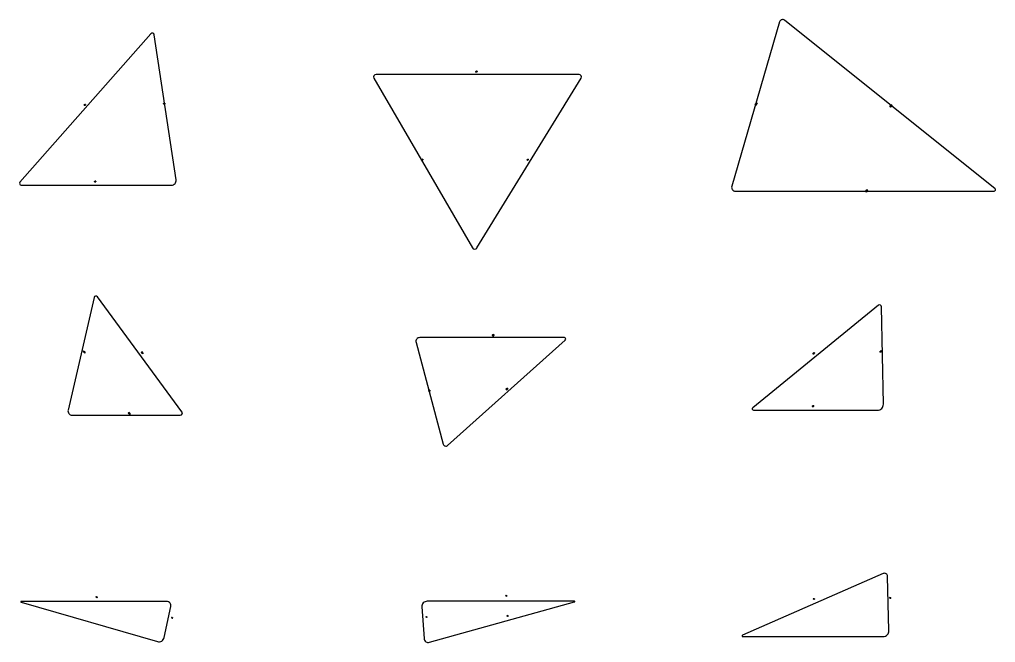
# Model space of a CAD drawing. Header units: metres. Extents: x -1 to 145, y -1 to 19.
# Drawn here: x -0.8 to 7.31, y -0.23 to 4.95 of the extents above; entities that cross this region are included whole.
import ezdxf

# ---------------------------------------------------------------- set-up
doc = ezdxf.new("R2010")
doc.units = ezdxf.units.M
doc.layers.add('LABELS', color=1, linetype='CONTINUOUS')
doc.layers.add('SHAPES', color=3, linetype='CONTINUOUS')

msp = doc.modelspace()

# ---------------------------------------------------------------- linework, layer by layer
at = {"layer": 'LABELS'}
for p, q in [((2.9944, 4.5155), (3.0043, 4.5184)), ((2.9944, 4.5155), (3.0043, 4.5184)), ((2.9994, 4.517), (2.9944, 4.514)), ((2.9944, 4.514), (2.9994, 4.517)), ((2.9944, 4.514), (2.9994, 4.517)), ((3.0043, 4.5169), (2.9944, 4.5095)), ((2.9944, 4.5125), (3.0043, 4.5154)), ((2.9944, 4.514), (3.0043, 4.5139)), ((2.9944, 4.511), (2.9944, 4.514)), ((2.9944, 4.511), (2.9944, 4.514)), ((2.9944, 4.5095), (3.0043, 4.5124)), ((2.9994, 4.511), (2.9944, 4.511)), ((2.9994, 4.511), (2.9944, 4.511)), ((2.9994, 4.511), (2.9944, 4.5095)), ((2.9994, 4.511), (2.9944, 4.511)), ((3.0043, 4.5184), (2.9994, 4.5155)), ((3.0043, 4.5169), (2.9994, 4.517)), ((2.9994, 4.517), (3.0043, 4.5169)), ((2.9994, 4.517), (3.0043, 4.5169)), ((2.9994, 4.5125), (3.0043, 4.5169)), ((2.9994, 4.5155), (3.0043, 4.5169)), ((2.9994, 4.5125), (3.0043, 4.5169)), ((3.0043, 4.5139), (2.9994, 4.511)), ((3.0043, 4.5139), (2.9994, 4.511)), ((3.0043, 4.5139), (2.9994, 4.511)), ((3.0043, 4.5139), (2.9994, 4.511)), ((3.0043, 4.5184), (3.0043, 4.5169)), ((3.0043, 4.5169), (3.0043, 4.5139)), ((3.0043, 4.5169), (3.0043, 4.5139)), ((3.0043, 4.5169), (3.0043, 4.5139)), ((-0.2508, 4.2405), (-0.2612, 4.2343)), ((-0.2611, 4.2393), (-0.2612, 4.236)), ((-0.2612, 4.236), (-0.2611, 4.2393)), ((-0.2612, 4.236), (-0.2611, 4.2393)), ((-0.2612, 4.236), (-0.2611, 4.2393)), ((-0.2612, 4.236), (-0.2611, 4.2393)), ((-0.2612, 4.2376), (-0.2508, 4.2388)), ((-0.2612, 4.2376), (-0.2508, 4.2388)), ((-0.2612, 4.236), (-0.256, 4.2349)), ((-0.256, 4.2349), (-0.2612, 4.236)), ((-0.256, 4.2349), (-0.2612, 4.236)), ((-0.256, 4.2349), (-0.2612, 4.236)), ((-0.256, 4.2349), (-0.2612, 4.236)), ((-0.2612, 4.2343), (-0.2509, 4.2355)), ((-0.256, 4.2349), (-0.2612, 4.2343)), ((-0.2611, 4.241), (-0.2508, 4.2422)), ((-0.2611, 4.241), (-0.2508, 4.2422)), ((-0.2559, 4.2416), (-0.2611, 4.2393)), ((-0.2611, 4.2393), (-0.2559, 4.2416)), ((-0.2611, 4.2393), (-0.2559, 4.2416)), ((-0.2611, 4.2393), (-0.2559, 4.2416)), ((-0.2611, 4.2393), (-0.2559, 4.2416)), ((-0.2508, 4.2422), (-0.256, 4.2399)), ((-0.256, 4.2366), (-0.2508, 4.2405)), ((-0.256, 4.2366), (-0.2508, 4.2405)), ((-0.256, 4.2399), (-0.2508, 4.2405)), ((-0.256, 4.2366), (-0.2508, 4.2405)), ((-0.256, 4.2366), (-0.2508, 4.2405)), ((-0.2508, 4.2371), (-0.256, 4.2349)), ((-0.2508, 4.2371), (-0.256, 4.2349)), ((-0.2508, 4.2371), (-0.256, 4.2349)), ((-0.2508, 4.2371), (-0.256, 4.2349)), ((-0.2508, 4.2371), (-0.256, 4.2349)), ((-0.256, 4.2349), (-0.2509, 4.2355)), ((-0.2508, 4.2422), (-0.2559, 4.2416)), ((-0.2559, 4.2416), (-0.2508, 4.2405)), ((-0.2559, 4.2416), (-0.2508, 4.2405)), ((-0.2559, 4.2416), (-0.2508, 4.2405)), ((-0.2559, 4.2416), (-0.2508, 4.2405)), ((-0.2508, 4.2422), (-0.2508, 4.2405)), ((-0.2508, 4.2405), (-0.2508, 4.2371)), ((-0.2508, 4.2405), (-0.2508, 4.2371)), ((-0.2508, 4.2405), (-0.2508, 4.2371)), ((-0.2508, 4.2405), (-0.2508, 4.2371)), ((-0.2508, 4.2405), (-0.2508, 4.2371)), ((0.4077, 4.2511), (0.3973, 4.2449)), ((0.3974, 4.2499), (0.3973, 4.2466)), ((0.3973, 4.2466), (0.3974, 4.2499)), ((0.3973, 4.2466), (0.3974, 4.2499)), ((0.3973, 4.2466), (0.3974, 4.2499)), ((0.3973, 4.2466), (0.4025, 4.2455)), ((0.4025, 4.2455), (0.3973, 4.2466)), ((0.4025, 4.2455), (0.3973, 4.2466)), ((0.4025, 4.2455), (0.3973, 4.2466)), ((0.3973, 4.2449), (0.4077, 4.2461)), ((0.4025, 4.2455), (0.3973, 4.2449)), ((0.4025, 4.2455), (0.3973, 4.2449)), ((0.3974, 4.2516), (0.4078, 4.2528)), ((0.3974, 4.2516), (0.4078, 4.2528)), ((0.3974, 4.2516), (0.4078, 4.2528)), ((0.4026, 4.2522), (0.3974, 4.2499)), ((0.3974, 4.2499), (0.4026, 4.2522)), ((0.3974, 4.2499), (0.4026, 4.2522)), ((0.3974, 4.2499), (0.4026, 4.2522)), ((0.3974, 4.2483), (0.4077, 4.2494)), ((0.3974, 4.2483), (0.4077, 4.2494)), ((0.4025, 4.2472), (0.4077, 4.2511)), ((0.4025, 4.2472), (0.4077, 4.2511)), ((0.4025, 4.2472), (0.4077, 4.2511)), ((0.4077, 4.2477), (0.4025, 4.2455)), ((0.4077, 4.2477), (0.4025, 4.2455)), ((0.4077, 4.2477), (0.4025, 4.2455)), ((0.4077, 4.2477), (0.4025, 4.2455)), ((0.4077, 4.2477), (0.4025, 4.2455)), ((0.4025, 4.2455), (0.4077, 4.2461)), ((0.4078, 4.2528), (0.4026, 4.2522)), ((0.4078, 4.2528), (0.4026, 4.2505)), ((0.4078, 4.2528), (0.4026, 4.2505)), ((0.4026, 4.2522), (0.4077, 4.2511)), ((0.4026, 4.2522), (0.4077, 4.2511)), ((0.4026, 4.2522), (0.4077, 4.2511)), ((0.4026, 4.2505), (0.4077, 4.2511)), ((0.4026, 4.2505), (0.4077, 4.2511)), ((0.4078, 4.2528), (0.4077, 4.2511)), ((0.4077, 4.2511), (0.4077, 4.2477)), ((0.4077, 4.2511), (0.4077, 4.2477)), ((0.4077, 4.2511), (0.4077, 4.2477)), ((0.4077, 4.2511), (0.4077, 4.2477)), ((0.4077, 4.2511), (0.4077, 4.2477)), ((5.3293, 4.2477), (5.314, 4.2393)), ((5.314, 4.2393), (5.3237, 4.2365)), ((5.3189, 4.2379), (5.314, 4.2393)), ((5.3311, 4.2514), (5.3158, 4.243)), ((5.3196, 4.2505), (5.3158, 4.243)), ((5.3158, 4.243), (5.3196, 4.2505)), ((5.3158, 4.243), (5.3196, 4.2505)), ((5.3158, 4.243), (5.3196, 4.2505)), ((5.3158, 4.243), (5.3189, 4.2379)), ((5.3189, 4.2379), (5.3158, 4.243)), ((5.3189, 4.2379), (5.3158, 4.243)), ((5.3158, 4.243), (5.3256, 4.2402)), ((5.3189, 4.2379), (5.3158, 4.243)), ((5.3177, 4.2468), (5.3274, 4.2439)), ((5.3177, 4.2468), (5.3274, 4.2439)), ((5.3256, 4.2402), (5.3189, 4.2379)), ((5.3256, 4.2402), (5.3189, 4.2379)), ((5.3256, 4.2402), (5.3189, 4.2379)), ((5.3256, 4.2402), (5.3189, 4.2379)), ((5.3189, 4.2379), (5.3237, 4.2365)), ((5.3263, 4.2528), (5.3196, 4.2505)), ((5.3196, 4.2505), (5.3263, 4.2528)), ((5.3196, 4.2505), (5.3263, 4.2528)), ((5.3196, 4.2505), (5.3263, 4.2528)), ((5.3207, 4.2416), (5.3293, 4.2477)), ((5.3207, 4.2416), (5.3293, 4.2477)), ((5.3207, 4.2416), (5.3293, 4.2477)), ((5.3214, 4.2542), (5.3311, 4.2514)), ((5.3214, 4.2542), (5.3311, 4.2514)), ((5.3237, 4.2365), (5.3311, 4.2514)), ((5.3311, 4.2514), (5.3244, 4.2491)), ((5.3244, 4.2491), (5.3293, 4.2477)), ((5.3293, 4.2477), (5.3256, 4.2402)), ((5.3293, 4.2477), (5.3256, 4.2402)), ((5.3293, 4.2477), (5.3256, 4.2402)), ((5.3293, 4.2477), (5.3256, 4.2402)), ((5.3311, 4.2514), (5.3263, 4.2528)), ((5.3263, 4.2528), (5.3293, 4.2477)), ((5.3263, 4.2528), (5.3293, 4.2477)), ((5.3263, 4.2528), (5.3293, 4.2477)), ((5.3311, 4.2514), (5.3293, 4.2477)), ((6.4503, 4.2321), (6.435, 4.2237)), ((6.435, 4.2237), (6.4447, 4.2209)), ((6.4399, 4.2223), (6.435, 4.2237)), ((6.4399, 4.2223), (6.435, 4.2237)), ((6.435, 4.2237), (6.4447, 4.2209)), ((6.4406, 4.2349), (6.4368, 4.2275)), ((6.4368, 4.2275), (6.4406, 4.2349)), ((6.4368, 4.2275), (6.4406, 4.2349)), ((6.4368, 4.2275), (6.4406, 4.2349)), ((6.4368, 4.2275), (6.4399, 4.2223)), ((6.4399, 4.2223), (6.4368, 4.2275)), ((6.4399, 4.2223), (6.4368, 4.2275)), ((6.4399, 4.2223), (6.4368, 4.2275)), ((6.4387, 4.2312), (6.4484, 4.2284)), ((6.4387, 4.2312), (6.4484, 4.2284)), ((6.4473, 4.2372), (6.4399, 4.2223)), ((6.4466, 4.2246), (6.4399, 4.2223)), ((6.4466, 4.2246), (6.4399, 4.2223)), ((6.4466, 4.2246), (6.4399, 4.2223)), ((6.4466, 4.2246), (6.4399, 4.2223)), ((6.4399, 4.2223), (6.4447, 4.2209)), ((6.4473, 4.2372), (6.4406, 4.2349)), ((6.4406, 4.2349), (6.4473, 4.2372)), ((6.4406, 4.2349), (6.4473, 4.2372)), ((6.4406, 4.2349), (6.4473, 4.2372)), ((6.4406, 4.2349), (6.4473, 4.2372)), ((6.4417, 4.226), (6.4503, 4.2321)), ((6.4417, 4.226), (6.4503, 4.2321)), ((6.4417, 4.226), (6.4503, 4.2321)), ((6.4424, 4.2386), (6.4521, 4.2358)), ((6.4424, 4.2386), (6.4521, 4.2358)), ((6.4521, 4.2358), (6.4454, 4.2335)), ((6.4454, 4.2335), (6.4503, 4.2321)), ((6.4503, 4.2321), (6.4466, 4.2246)), ((6.4503, 4.2321), (6.4466, 4.2246)), ((6.4503, 4.2321), (6.4466, 4.2246)), ((6.4503, 4.2321), (6.4466, 4.2246)), ((6.4521, 4.2358), (6.4473, 4.2372)), ((6.4473, 4.2372), (6.4503, 4.2321)), ((6.4473, 4.2372), (6.4503, 4.2321)), ((6.4473, 4.2372), (6.4503, 4.2321)), ((6.4521, 4.2358), (6.4503, 4.2321)), ((2.5439, 3.7835), (2.5539, 3.7865)), ((2.5439, 3.7835), (2.5539, 3.7865)), ((2.5439, 3.7835), (2.5539, 3.7865)), ((2.5489, 3.785), (2.5439, 3.7821)), ((2.5439, 3.7821), (2.5489, 3.785)), ((2.5539, 3.785), (2.5439, 3.7776)), ((2.5439, 3.7821), (2.5489, 3.785)), ((2.5439, 3.7821), (2.5489, 3.785)), ((2.5539, 3.785), (2.5439, 3.7776)), ((2.5439, 3.7806), (2.5539, 3.7835)), ((2.5439, 3.7806), (2.5539, 3.7835)), ((2.5439, 3.7821), (2.5439, 3.7791)), ((2.5439, 3.7791), (2.5439, 3.7821)), ((2.5439, 3.7791), (2.5439, 3.7821)), ((2.5439, 3.7791), (2.5439, 3.7821)), ((2.5439, 3.7776), (2.5539, 3.7805)), ((2.5439, 3.7776), (2.5539, 3.7805)), ((2.5439, 3.7791), (2.5489, 3.779)), ((2.5489, 3.779), (2.5439, 3.7791)), ((2.5489, 3.779), (2.5439, 3.7791)), ((2.5489, 3.779), (2.5439, 3.7791)), ((2.5489, 3.779), (2.5439, 3.7776)), ((2.5539, 3.7865), (2.5489, 3.785)), ((2.5539, 3.7865), (2.5489, 3.7835)), ((2.5489, 3.785), (2.5539, 3.785)), ((2.5489, 3.7805), (2.5539, 3.785)), ((2.5489, 3.785), (2.5539, 3.785)), ((2.5489, 3.7805), (2.5539, 3.785)), ((2.5489, 3.7835), (2.5539, 3.785)), ((2.5489, 3.785), (2.5539, 3.785)), ((2.5489, 3.7805), (2.5539, 3.785)), ((2.5539, 3.782), (2.5489, 3.779)), ((2.5539, 3.782), (2.5489, 3.779)), ((2.5539, 3.782), (2.5489, 3.779)), ((2.5539, 3.782), (2.5489, 3.779)), ((2.5489, 3.779), (2.5539, 3.7805)), ((2.5539, 3.7865), (2.5539, 3.785)), ((2.5539, 3.7865), (2.5539, 3.785)), ((2.5539, 3.785), (2.5539, 3.782)), ((2.5539, 3.785), (2.5539, 3.782)), ((2.5539, 3.785), (2.5539, 3.782)), ((2.5539, 3.785), (2.5539, 3.782)), ((3.4193, 3.784), (3.4293, 3.7869)), ((3.4193, 3.784), (3.4293, 3.7869)), ((3.4243, 3.7855), (3.4193, 3.7825)), ((3.4193, 3.7825), (3.4243, 3.7855)), ((3.4193, 3.7825), (3.4243, 3.7855)), ((3.4193, 3.7825), (3.4243, 3.7855)), ((3.4193, 3.7825), (3.4243, 3.7855)), ((3.4293, 3.7854), (3.4193, 3.778)), ((3.4193, 3.781), (3.4293, 3.7839)), ((3.4193, 3.781), (3.4293, 3.7839)), ((3.4193, 3.7825), (3.4193, 3.7795)), ((3.4193, 3.7795), (3.4193, 3.7825)), ((3.4193, 3.7795), (3.4193, 3.7825)), ((3.4193, 3.7795), (3.4193, 3.7825)), ((3.4193, 3.7795), (3.4193, 3.7825)), ((3.4193, 3.778), (3.4293, 3.781)), ((3.4193, 3.7795), (3.4243, 3.7795)), ((3.4243, 3.7795), (3.4193, 3.7795)), ((3.4243, 3.7795), (3.4193, 3.7795)), ((3.4243, 3.7795), (3.4193, 3.778)), ((3.4243, 3.7795), (3.4193, 3.7795)), ((3.4243, 3.7795), (3.4193, 3.7795)), ((3.4293, 3.7869), (3.4243, 3.7855)), ((3.4293, 3.7869), (3.4243, 3.784)), ((3.4243, 3.7855), (3.4293, 3.7854)), ((3.4243, 3.7855), (3.4293, 3.7854)), ((3.4243, 3.7855), (3.4293, 3.7854)), ((3.4243, 3.7855), (3.4293, 3.7854)), ((3.4243, 3.781), (3.4293, 3.7854)), ((3.4243, 3.781), (3.4293, 3.7854)), ((3.4243, 3.784), (3.4293, 3.7854)), ((3.4243, 3.781), (3.4293, 3.7854)), ((3.4243, 3.781), (3.4293, 3.7854)), ((3.4293, 3.7824), (3.4243, 3.7795)), ((3.4293, 3.7824), (3.4243, 3.7795)), ((3.4293, 3.7824), (3.4243, 3.7795)), ((3.4293, 3.7824), (3.4243, 3.7795)), ((3.4293, 3.7824), (3.4243, 3.7795)), ((3.4243, 3.7795), (3.4293, 3.781)), ((3.4293, 3.7869), (3.4293, 3.7854)), ((3.4293, 3.7854), (3.4293, 3.7824)), ((3.4293, 3.7854), (3.4293, 3.7824)), ((3.4293, 3.7854), (3.4293, 3.7824)), ((3.4293, 3.7854), (3.4293, 3.7824)), ((3.4293, 3.7854), (3.4293, 3.7824)), ((-0.1644, 3.6037), (-0.1748, 3.5975)), ((-0.1748, 3.5975), (-0.1644, 3.5987)), ((-0.1748, 3.5975), (-0.1644, 3.5987)), ((-0.1696, 3.5981), (-0.1748, 3.5975)), ((-0.1747, 3.6043), (-0.1643, 3.6054)), ((-0.1695, 3.6048), (-0.1747, 3.6026)), ((-0.1747, 3.6026), (-0.1695, 3.6048)), ((-0.1747, 3.6026), (-0.1695, 3.6048)), ((-0.1747, 3.6026), (-0.1695, 3.6048)), ((-0.1747, 3.6026), (-0.1644, 3.6004)), ((-0.1747, 3.5992), (-0.1747, 3.6026)), ((-0.1747, 3.5992), (-0.1747, 3.6026)), ((-0.1747, 3.6009), (-0.1644, 3.6021)), ((-0.1696, 3.5981), (-0.1747, 3.5992)), ((-0.1696, 3.5981), (-0.1747, 3.5992)), ((-0.1696, 3.5981), (-0.1747, 3.5992)), ((-0.1695, 3.6048), (-0.1696, 3.5981)), ((-0.1696, 3.5998), (-0.1644, 3.6037)), ((-0.1696, 3.5998), (-0.1644, 3.6037)), ((-0.1644, 3.6004), (-0.1696, 3.5981)), ((-0.1644, 3.6004), (-0.1696, 3.5981)), ((-0.1644, 3.6004), (-0.1696, 3.5981)), ((-0.1644, 3.6037), (-0.1695, 3.6048)), ((-0.1695, 3.6048), (-0.1644, 3.6037)), ((-0.1695, 3.6048), (-0.1644, 3.6037)), ((-0.1643, 3.6054), (-0.1644, 3.6037)), ((-0.1644, 3.6037), (-0.1644, 3.6004)), ((-0.1644, 3.6037), (-0.1644, 3.6004)), ((6.2483, 3.527), (6.233, 3.5187)), ((6.2367, 3.5261), (6.233, 3.5187)), ((6.233, 3.5187), (6.2427, 3.5159)), ((6.2379, 3.5173), (6.233, 3.5187)), ((6.233, 3.5187), (6.2427, 3.5159)), ((6.233, 3.5187), (6.2427, 3.5159)), ((6.2349, 3.5224), (6.2386, 3.5299)), ((6.2379, 3.5173), (6.2349, 3.5224)), ((6.2379, 3.5173), (6.2349, 3.5224)), ((6.2483, 3.527), (6.2367, 3.5261)), ((6.2367, 3.5261), (6.2465, 3.5233)), ((6.2453, 3.5322), (6.2379, 3.5173)), ((6.2446, 3.5196), (6.2379, 3.5173)), ((6.2446, 3.5196), (6.2379, 3.5173)), ((6.2386, 3.5299), (6.2404, 3.5336)), ((6.2453, 3.5322), (6.2386, 3.5299)), ((6.2386, 3.5299), (6.2453, 3.5322)), ((6.2386, 3.5299), (6.2453, 3.5322)), ((6.2386, 3.5299), (6.2446, 3.5196)), ((6.2465, 3.5233), (6.2386, 3.5299)), ((6.2397, 3.521), (6.2483, 3.527)), ((6.2404, 3.5336), (6.2502, 3.5308)), ((6.2404, 3.5336), (6.2502, 3.5308)), ((6.2427, 3.5159), (6.2465, 3.5233)), ((6.2483, 3.527), (6.2446, 3.5196)), ((6.2483, 3.527), (6.2453, 3.5322)), ((6.2453, 3.5322), (6.2483, 3.527)), ((6.2502, 3.5308), (6.2483, 3.527)), ((6.2502, 3.5308), (6.2483, 3.527)), ((3.1326, 2.3302), (3.143, 2.3312)), ((3.1378, 2.3307), (3.1326, 2.3275)), ((3.1326, 2.3275), (3.1378, 2.3307)), ((3.1326, 2.3275), (3.1378, 2.3307)), ((3.1326, 2.3275), (3.1378, 2.3307)), ((3.143, 2.3286), (3.1326, 2.3195)), ((3.1326, 2.3275), (3.1429, 2.3232)), ((3.1326, 2.3221), (3.1326, 2.3275)), ((3.1326, 2.3221), (3.1326, 2.3275)), ((3.1326, 2.3248), (3.1429, 2.3259)), ((3.1377, 2.32), (3.1326, 2.3221)), ((3.1377, 2.32), (3.1326, 2.3221)), ((3.1377, 2.32), (3.1326, 2.3221)), ((3.1326, 2.3195), (3.1429, 2.3205)), ((3.1326, 2.3195), (3.1429, 2.3205)), ((3.1377, 2.32), (3.1326, 2.3195)), ((3.1378, 2.3307), (3.1377, 2.32)), ((3.1377, 2.3227), (3.143, 2.3286)), ((3.1377, 2.3227), (3.143, 2.3286)), ((3.1429, 2.3232), (3.1377, 2.32)), ((3.1429, 2.3232), (3.1377, 2.32)), ((3.1429, 2.3232), (3.1377, 2.32)), ((3.143, 2.3286), (3.1378, 2.3307)), ((3.1378, 2.3307), (3.143, 2.3286)), ((3.1378, 2.3307), (3.143, 2.3286)), ((3.143, 2.3286), (3.1429, 2.3232)), ((3.143, 2.3286), (3.1429, 2.3232)), ((3.143, 2.3312), (3.143, 2.3286)), ((-0.2656, 2.1952), (-0.2673, 2.1858)), ((-0.2656, 2.1952), (-0.2673, 2.1858)), ((-0.2665, 2.1905), (-0.2656, 2.1952)), ((-0.2665, 2.1905), (-0.2631, 2.193)), ((-0.2665, 2.1905), (-0.2631, 2.193)), ((-0.2665, 2.1905), (-0.2631, 2.193)), ((-0.2647, 2.1836), (-0.2665, 2.1905)), ((-0.2647, 2.1836), (-0.2665, 2.1905)), ((-0.2561, 2.1817), (-0.2665, 2.1905)), ((-0.2647, 2.1836), (-0.2665, 2.1905)), ((-0.2595, 2.1792), (-0.2656, 2.1952)), ((-0.2631, 2.193), (-0.2579, 2.1886)), ((-0.2631, 2.193), (-0.2579, 2.1886)), ((-0.2605, 2.1908), (-0.2621, 2.1814)), ((6.3647, 2.1919), (6.3522, 2.1853)), ((6.3544, 2.1912), (6.353, 2.1873)), ((6.353, 2.1873), (6.3544, 2.1912)), ((6.353, 2.1873), (6.3544, 2.1912)), ((6.353, 2.1873), (6.3544, 2.1912)), ((6.3537, 2.1892), (6.3639, 2.19)), ((6.3537, 2.1892), (6.3639, 2.19)), ((6.3603, 2.1935), (6.3544, 2.1912)), ((6.3544, 2.1912), (6.3603, 2.1935)), ((6.3544, 2.1912), (6.3603, 2.1935)), ((6.3544, 2.1912), (6.3603, 2.1935)), ((6.3544, 2.1912), (6.3603, 2.1935)), ((6.3552, 2.1931), (6.3654, 2.1939)), ((6.3552, 2.1931), (6.3654, 2.1939)), ((6.3603, 2.1935), (6.3574, 2.1857)), ((6.3581, 2.1876), (6.3647, 2.1919)), ((6.3581, 2.1876), (6.3647, 2.1919)), ((6.3581, 2.1876), (6.3647, 2.1919)), ((6.3654, 2.1939), (6.3596, 2.1916)), ((6.3596, 2.1916), (6.3647, 2.1919)), ((6.3654, 2.1939), (6.3603, 2.1935)), ((6.3603, 2.1935), (6.3647, 2.1919)), ((6.3603, 2.1935), (6.3647, 2.1919)), ((6.3603, 2.1935), (6.3647, 2.1919)), ((6.3647, 2.1919), (6.3632, 2.188)), ((6.3647, 2.1919), (6.3632, 2.188)), ((6.3647, 2.1919), (6.3632, 2.188)), ((6.3647, 2.1919), (6.3632, 2.188)), ((6.3654, 2.1939), (6.3647, 2.1919)), ((-0.2579, 2.1886), (-0.2647, 2.1836)), ((-0.2595, 2.1792), (-0.2647, 2.1836)), ((-0.2595, 2.1792), (-0.2647, 2.1836)), ((-0.2639, 2.1883), (-0.2595, 2.1792)), ((-0.2639, 2.1883), (-0.2595, 2.1792)), ((-0.2595, 2.1792), (-0.2561, 2.1817)), ((-0.2561, 2.1817), (-0.2595, 2.1792)), ((-0.2561, 2.1817), (-0.2595, 2.1792)), ((-0.257, 2.177), (-0.2595, 2.1792)), ((-0.2561, 2.1817), (-0.2579, 2.1886)), ((-0.2579, 2.1886), (-0.2561, 2.1817)), ((-0.2579, 2.1886), (-0.2561, 2.1817)), ((-0.2579, 2.1886), (-0.2561, 2.1817)), ((-0.2553, 2.1864), (-0.257, 2.177)), ((0.2167, 2.1876), (0.215, 2.1782)), ((0.2167, 2.1876), (0.215, 2.1782)), ((0.2159, 2.1829), (0.215, 2.1782)), ((0.2159, 2.1829), (0.2167, 2.1876)), ((0.2159, 2.1829), (0.2167, 2.1876)), ((0.2167, 2.1876), (0.2159, 2.1829)), ((0.2193, 2.1854), (0.2159, 2.1829)), ((0.2159, 2.1829), (0.2193, 2.1854)), ((0.2159, 2.1829), (0.2193, 2.1854)), ((0.2176, 2.176), (0.2159, 2.1829)), ((0.2262, 2.1741), (0.2159, 2.1829)), ((0.2176, 2.176), (0.2159, 2.1829)), ((0.2176, 2.176), (0.2159, 2.1829)), ((0.2159, 2.1829), (0.2176, 2.176)), ((0.2228, 2.1716), (0.2167, 2.1876)), ((0.2244, 2.181), (0.2167, 2.1876)), ((0.2228, 2.1716), (0.2176, 2.176)), ((0.2228, 2.1716), (0.2176, 2.176)), ((0.2228, 2.1716), (0.2176, 2.176)), ((0.2176, 2.176), (0.2228, 2.1716)), ((0.2184, 2.1807), (0.2228, 2.1716)), ((0.2184, 2.1807), (0.2228, 2.1716)), ((0.2244, 2.181), (0.2193, 2.1854)), ((0.2193, 2.1854), (0.2244, 2.181)), ((0.2193, 2.1854), (0.2244, 2.181)), ((0.2219, 2.1832), (0.2202, 2.1738)), ((0.2219, 2.1832), (0.2202, 2.1738)), ((0.2236, 2.1763), (0.2219, 2.1832)), ((0.2236, 2.1763), (0.2228, 2.1716)), ((0.2228, 2.1716), (0.2236, 2.1763)), ((0.2262, 2.1741), (0.2228, 2.1716)), ((0.2262, 2.1741), (0.2228, 2.1716)), ((0.2254, 2.1694), (0.2228, 2.1716)), ((0.2254, 2.1694), (0.2236, 2.1763)), ((0.2262, 2.1741), (0.2244, 2.181)), ((0.2244, 2.181), (0.2262, 2.1741)), ((0.2244, 2.181), (0.2262, 2.1741)), ((0.2244, 2.181), (0.2262, 2.1741)), ((0.2262, 2.1741), (0.2244, 2.181)), ((0.227, 2.1788), (0.2254, 2.1694)), ((0.227, 2.1788), (0.2254, 2.1694)), ((0.2254, 2.1694), (0.2262, 2.1741)), ((0.2254, 2.1694), (0.2262, 2.1741)), ((5.8068, 2.1763), (5.7944, 2.1696)), ((5.7944, 2.1696), (5.8046, 2.1704)), ((5.7944, 2.1696), (5.8046, 2.1704)), ((5.7944, 2.1696), (5.8046, 2.1704)), ((5.7995, 2.17), (5.7944, 2.1696)), ((5.7995, 2.17), (5.7944, 2.1696)), ((5.7966, 2.1755), (5.7951, 2.1716)), ((5.7951, 2.1716), (5.7966, 2.1755)), ((5.7951, 2.1716), (5.7966, 2.1755)), ((5.7951, 2.1716), (5.7966, 2.1755)), ((5.7951, 2.1716), (5.7995, 2.17)), ((5.7995, 2.17), (5.7951, 2.1716)), ((5.7995, 2.17), (5.7951, 2.1716)), ((5.7995, 2.17), (5.7951, 2.1716)), ((5.7958, 2.1735), (5.806, 2.1743)), ((5.7958, 2.1735), (5.806, 2.1743)), ((5.8024, 2.1779), (5.7966, 2.1755)), ((5.7966, 2.1755), (5.8024, 2.1779)), ((5.7966, 2.1755), (5.8024, 2.1779)), ((5.7966, 2.1755), (5.8024, 2.1779)), ((5.7966, 2.1755), (5.8024, 2.1779)), ((5.7966, 2.1755), (5.8024, 2.1779)), ((5.7973, 2.1775), (5.8075, 2.1782)), ((5.8024, 2.1779), (5.7995, 2.17)), ((5.8024, 2.1779), (5.7995, 2.17)), ((5.8053, 2.1724), (5.7995, 2.17)), ((5.8053, 2.1724), (5.7995, 2.17)), ((5.8053, 2.1724), (5.7995, 2.17)), ((5.7995, 2.17), (5.8046, 2.1704)), ((5.8002, 2.172), (5.8068, 2.1763)), ((5.8002, 2.172), (5.8068, 2.1763)), ((5.8002, 2.172), (5.8068, 2.1763)), ((5.8075, 2.1782), (5.8024, 2.1779)), ((5.8024, 2.1779), (5.8068, 2.1763)), ((5.8024, 2.1779), (5.8068, 2.1763)), ((5.8024, 2.1779), (5.8068, 2.1763)), ((5.8068, 2.1763), (5.8053, 2.1724)), ((5.8068, 2.1763), (5.8053, 2.1724)), ((5.8068, 2.1763), (5.8053, 2.1724)), ((5.8075, 2.1782), (5.8068, 2.1763)), ((6.3522, 2.1853), (6.3625, 2.1861)), ((6.3522, 2.1853), (6.3625, 2.1861)), ((6.3574, 2.1857), (6.3522, 2.1853)), ((6.3574, 2.1857), (6.3522, 2.1853)), ((6.353, 2.1873), (6.3574, 2.1857)), ((6.3574, 2.1857), (6.353, 2.1873)), ((6.3574, 2.1857), (6.353, 2.1873)), ((6.3574, 2.1857), (6.353, 2.1873)), ((6.3632, 2.188), (6.3574, 2.1857)), ((6.3632, 2.188), (6.3574, 2.1857)), ((6.3632, 2.188), (6.3574, 2.1857)), ((6.3632, 2.188), (6.3574, 2.1857)), ((6.3574, 2.1857), (6.3625, 2.1861)), ((2.6124, 1.8661), (2.602, 1.857)), ((2.6021, 1.8677), (2.6125, 1.8687)), ((2.6073, 1.8682), (2.6021, 1.865)), ((2.6021, 1.865), (2.6073, 1.8682)), ((2.6021, 1.865), (2.6073, 1.8682)), ((2.6021, 1.865), (2.6073, 1.8682)), ((2.6021, 1.865), (2.6073, 1.8682)), ((2.6021, 1.865), (2.6073, 1.8682)), ((2.6073, 1.8682), (2.6072, 1.8575)), ((2.6072, 1.8602), (2.6124, 1.8661)), ((2.6072, 1.8602), (2.6124, 1.8661)), ((2.6072, 1.8602), (2.6124, 1.8661)), ((2.6072, 1.8602), (2.6124, 1.8661)), ((2.6125, 1.8687), (2.6073, 1.8682)), ((2.6073, 1.8682), (2.6124, 1.8661)), ((2.6073, 1.8682), (2.6124, 1.8661)), ((2.6073, 1.8682), (2.6124, 1.8661)), ((2.6073, 1.8682), (2.6124, 1.8661)), ((2.6125, 1.8687), (2.6124, 1.8661)), ((2.6124, 1.8661), (2.6124, 1.8607)), ((2.6124, 1.8661), (2.6124, 1.8607)), ((2.6124, 1.8661), (2.6124, 1.8607)), ((2.6124, 1.8661), (2.6124, 1.8607)), ((3.2562, 1.8812), (3.2458, 1.8721)), ((3.2459, 1.8802), (3.2458, 1.8748)), ((3.2458, 1.8748), (3.2459, 1.8802)), ((3.2458, 1.8748), (3.2459, 1.8802)), ((3.2458, 1.8748), (3.2459, 1.8802)), ((3.2458, 1.8748), (3.251, 1.8726)), ((3.251, 1.8726), (3.2458, 1.8748)), ((3.251, 1.8726), (3.2458, 1.8748)), ((3.251, 1.8726), (3.2458, 1.8748)), ((3.2458, 1.8721), (3.2562, 1.8731)), ((3.2458, 1.8721), (3.2562, 1.8731)), ((3.2458, 1.8721), (3.2562, 1.8731)), ((3.251, 1.8726), (3.2458, 1.8721)), ((3.251, 1.8726), (3.2458, 1.8721)), ((3.2459, 1.8828), (3.2563, 1.8839)), ((3.2511, 1.8834), (3.2459, 1.8802)), ((3.2459, 1.8802), (3.2511, 1.8834)), ((3.2459, 1.8802), (3.2511, 1.8834)), ((3.2459, 1.8802), (3.2511, 1.8834)), ((3.2459, 1.8802), (3.2511, 1.8834)), ((3.2459, 1.8802), (3.2511, 1.8834)), ((3.2459, 1.8775), (3.2562, 1.8785)), ((3.2459, 1.8775), (3.2562, 1.8785)), ((3.2511, 1.8834), (3.251, 1.8726)), ((3.2511, 1.8834), (3.251, 1.8726)), ((3.251, 1.8753), (3.2562, 1.8812)), ((3.251, 1.8753), (3.2562, 1.8812)), ((3.251, 1.8753), (3.2562, 1.8812)), ((3.2562, 1.8758), (3.251, 1.8726)), ((3.2562, 1.8758), (3.251, 1.8726)), ((3.2562, 1.8758), (3.251, 1.8726)), ((3.251, 1.8726), (3.2562, 1.8731)), ((3.2563, 1.8839), (3.2511, 1.8834)), ((3.2511, 1.8834), (3.2562, 1.8812)), ((3.2511, 1.8834), (3.2562, 1.8812)), ((3.2511, 1.8834), (3.2562, 1.8812)), ((3.2563, 1.8839), (3.2562, 1.8812)), ((3.2562, 1.8812), (3.2562, 1.8758)), ((3.2562, 1.8812), (3.2562, 1.8758)), ((3.2562, 1.8812), (3.2562, 1.8758)), ((2.602, 1.857), (2.6124, 1.858)), ((2.602, 1.857), (2.6124, 1.858)), ((2.6072, 1.8575), (2.602, 1.857)), ((2.6021, 1.865), (2.6021, 1.8596)), ((2.6021, 1.8596), (2.6021, 1.865)), ((2.6021, 1.8596), (2.6021, 1.865)), ((2.6021, 1.8596), (2.6021, 1.865)), ((2.6021, 1.8596), (2.6021, 1.865)), ((2.6021, 1.8623), (2.6124, 1.8634)), ((2.6021, 1.8623), (2.6124, 1.8634)), ((2.6021, 1.8596), (2.6072, 1.8575)), ((2.6072, 1.8575), (2.6021, 1.8596)), ((2.6072, 1.8575), (2.6021, 1.8596)), ((2.6072, 1.8575), (2.6021, 1.8596)), ((2.6072, 1.8575), (2.6021, 1.8596)), ((2.6124, 1.8607), (2.6072, 1.8575)), ((2.6124, 1.8607), (2.6072, 1.8575)), ((2.6124, 1.8607), (2.6072, 1.8575)), ((2.6124, 1.8607), (2.6072, 1.8575)), ((2.6072, 1.8575), (2.6124, 1.858)), ((5.7901, 1.7309), (5.8003, 1.7317)), ((5.7901, 1.7309), (5.8003, 1.7317)), ((5.7952, 1.7313), (5.7901, 1.7309)), ((5.7952, 1.7313), (5.7901, 1.7309)), ((5.7909, 1.7328), (5.7923, 1.7368)), ((5.7909, 1.7328), (5.7923, 1.7368)), ((5.7952, 1.7313), (5.7909, 1.7328)), ((5.7952, 1.7313), (5.7909, 1.7328)), ((5.7952, 1.7313), (5.7909, 1.7328)), ((5.7916, 1.7348), (5.8018, 1.7356)), ((5.7982, 1.7391), (5.7923, 1.7368)), ((5.7923, 1.7368), (5.7982, 1.7391)), ((5.7923, 1.7368), (5.7982, 1.7391)), ((5.7923, 1.7368), (5.7982, 1.7391)), ((5.7923, 1.7368), (5.7982, 1.7391)), ((5.7923, 1.7368), (5.8011, 1.7336)), ((5.7982, 1.7391), (5.7952, 1.7313)), ((5.7982, 1.7391), (5.7952, 1.7313)), ((5.8011, 1.7336), (5.7952, 1.7313)), ((5.8011, 1.7336), (5.7952, 1.7313)), ((5.8011, 1.7336), (5.7952, 1.7313)), ((5.796, 1.7332), (5.8025, 1.7375)), ((5.796, 1.7332), (5.8025, 1.7375)), ((5.8025, 1.7375), (5.7982, 1.7391)), ((5.7982, 1.7391), (5.8025, 1.7375)), ((5.7982, 1.7391), (5.8025, 1.7375)), ((5.8025, 1.7375), (5.8011, 1.7336)), ((5.8025, 1.7375), (5.8011, 1.7336)), ((0.1089, 1.6839), (0.1073, 1.6744)), ((0.1089, 1.6839), (0.1073, 1.6744)), ((0.1081, 1.6791), (0.1073, 1.6744)), ((0.1081, 1.6791), (0.1089, 1.6839)), ((0.1115, 1.6817), (0.1081, 1.6791)), ((0.1081, 1.6791), (0.1115, 1.6817)), ((0.1081, 1.6791), (0.1115, 1.6817)), ((0.1081, 1.6791), (0.1115, 1.6817)), ((0.1081, 1.6791), (0.1115, 1.6817)), ((0.1099, 1.6722), (0.1081, 1.6791)), ((0.1185, 1.6704), (0.1081, 1.6791)), ((0.1099, 1.6722), (0.1081, 1.6791)), ((0.1099, 1.6722), (0.1081, 1.6791)), ((0.1099, 1.6722), (0.1081, 1.6791)), ((0.115, 1.6679), (0.1089, 1.6839)), ((0.115, 1.6679), (0.1099, 1.6722)), ((0.115, 1.6679), (0.1099, 1.6722)), ((0.115, 1.6679), (0.1099, 1.6722)), ((0.115, 1.6679), (0.1099, 1.6722)), ((0.1107, 1.677), (0.115, 1.6679)), ((0.1107, 1.677), (0.115, 1.6679)), ((0.1107, 1.677), (0.115, 1.6679)), ((0.1107, 1.677), (0.115, 1.6679)), ((0.1167, 1.6773), (0.1115, 1.6817)), ((0.1115, 1.6817), (0.1167, 1.6773)), ((0.1115, 1.6817), (0.1167, 1.6773)), ((0.1115, 1.6817), (0.1167, 1.6773)), ((0.1115, 1.6817), (0.1167, 1.6773)), ((0.1141, 1.6795), (0.1125, 1.6701)), ((0.1141, 1.6795), (0.1125, 1.6701)), ((0.1185, 1.6704), (0.115, 1.6679)), ((0.1185, 1.6704), (0.115, 1.6679)), ((0.1185, 1.6704), (0.115, 1.6679)), ((0.1185, 1.6704), (0.115, 1.6679)), ((0.1176, 1.6657), (0.115, 1.6679)), ((0.1185, 1.6704), (0.1167, 1.6773)), ((0.1167, 1.6773), (0.1185, 1.6704)), ((0.1167, 1.6773), (0.1185, 1.6704)), ((0.1167, 1.6773), (0.1185, 1.6704)), ((0.1167, 1.6773), (0.1185, 1.6704)), ((0.1167, 1.6773), (0.1185, 1.6704)), ((0.1193, 1.6751), (0.1176, 1.6657)), ((0.1176, 1.6657), (0.1185, 1.6704)), ((3.242, 0.1612), (3.2422, 0.1624)), ((3.2521, 0.1585), (3.2422, 0.1624)), ((3.2422, 0.1624), (3.2473, 0.1616)), ((3.2422, 0.1624), (3.2473, 0.1616)), ((3.2523, 0.1602), (3.2423, 0.163)), ((3.2523, 0.1602), (3.2423, 0.163)), ((3.2523, 0.1602), (3.2423, 0.163)), ((-0.1643, 0.1508), (-0.1616, 0.1514)), ((-0.1643, 0.1508), (-0.1613, 0.1478)), ((-0.1613, 0.1478), (-0.1643, 0.1508)), ((-0.1572, 0.1487), (-0.1643, 0.1508)), ((-0.1542, 0.1457), (-0.1629, 0.1511)), ((-0.1556, 0.1454), (-0.1616, 0.1514)), ((-0.1616, 0.1514), (-0.1559, 0.149)), ((-0.1616, 0.1514), (-0.1559, 0.149)), ((-0.1613, 0.1478), (-0.1559, 0.149)), ((-0.1613, 0.1478), (-0.1559, 0.149)), ((-0.1613, 0.1478), (-0.1559, 0.149)), ((-0.1613, 0.1478), (-0.1556, 0.1454)), ((-0.1556, 0.1454), (-0.1613, 0.1478)), ((-0.1556, 0.1454), (-0.1613, 0.1478)), ((-0.1556, 0.1454), (-0.1613, 0.1478)), ((-0.1556, 0.1454), (-0.1613, 0.1478)), ((-0.1515, 0.1463), (-0.1602, 0.1517)), ((-0.1515, 0.1463), (-0.1602, 0.1517)), ((-0.1515, 0.1463), (-0.1602, 0.1517)), ((-0.1559, 0.149), (-0.1529, 0.146)), ((-0.1559, 0.149), (-0.1529, 0.146)), ((-0.1559, 0.149), (-0.1515, 0.1463)), ((-0.1559, 0.149), (-0.1515, 0.1463)), ((-0.1559, 0.149), (-0.1515, 0.1463)), ((-0.1529, 0.146), (-0.1556, 0.1454)), ((3.242, 0.1612), (3.247, 0.1593)), ((3.247, 0.1593), (3.242, 0.1612)), ((3.2472, 0.161), (3.242, 0.1612)), ((3.242, 0.1606), (3.242, 0.1612)), ((3.242, 0.1612), (3.2523, 0.1602)), ((3.252, 0.1579), (3.242, 0.1606)), ((3.2522, 0.1591), (3.2421, 0.1618)), ((3.247, 0.1593), (3.2473, 0.1616)), ((3.247, 0.1593), (3.2473, 0.1616)), ((3.247, 0.1593), (3.2521, 0.1585)), ((3.2521, 0.1585), (3.247, 0.1593)), ((3.2521, 0.1585), (3.247, 0.1593)), ((3.2521, 0.1585), (3.247, 0.1593)), ((3.2473, 0.1616), (3.2522, 0.1596)), ((3.2473, 0.1616), (3.2522, 0.1596)), ((3.2473, 0.1616), (3.2523, 0.1602)), ((3.2473, 0.1616), (3.2523, 0.1602)), ((3.2522, 0.1596), (3.2521, 0.1585)), ((5.8035, 0.1352), (5.7983, 0.1358)), ((5.8087, 0.1345), (5.7983, 0.1358)), ((5.8087, 0.1345), (5.7983, 0.1358)), ((5.7984, 0.135), (5.8035, 0.1352)), ((5.7984, 0.135), (5.8035, 0.1352)), ((5.7984, 0.135), (5.8035, 0.1352)), ((5.7984, 0.135), (5.8035, 0.1352)), ((5.7986, 0.1335), (5.7984, 0.135)), ((5.7986, 0.1335), (5.7984, 0.135)), ((5.7986, 0.1335), (5.7984, 0.135)), ((5.7986, 0.1335), (5.7984, 0.135)), ((5.8088, 0.133), (5.7985, 0.1343)), ((5.8088, 0.133), (5.7985, 0.1343)), ((5.7986, 0.1335), (5.8087, 0.1345)), ((5.8036, 0.1344), (5.7986, 0.1335)), ((5.8036, 0.1344), (5.7986, 0.1335)), ((5.8036, 0.1344), (5.7986, 0.1335)), ((5.8036, 0.1344), (5.7986, 0.1335)), ((5.8039, 0.1321), (5.7986, 0.1335)), ((5.8039, 0.1321), (5.7986, 0.1335)), ((5.8039, 0.1321), (5.7986, 0.1335)), ((5.8039, 0.1321), (5.7986, 0.1335)), ((5.7987, 0.1327), (5.7986, 0.1335)), ((5.7987, 0.1327), (5.8039, 0.1321)), ((5.809, 0.1314), (5.7987, 0.1327)), ((5.8088, 0.1337), (5.8035, 0.1352)), ((5.8035, 0.1352), (5.8088, 0.1337)), ((5.8035, 0.1352), (5.8088, 0.1337)), ((5.8035, 0.1352), (5.8088, 0.1337)), ((5.8039, 0.1321), (5.8035, 0.1352)), ((5.8035, 0.1352), (5.8087, 0.1345)), ((5.8035, 0.1352), (5.8088, 0.1337)), ((5.8039, 0.1321), (5.8089, 0.1322)), ((5.8089, 0.1322), (5.8039, 0.1321)), ((5.8089, 0.1322), (5.8039, 0.1321)), ((5.8089, 0.1322), (5.8039, 0.1321)), ((5.8089, 0.1322), (5.8039, 0.1321)), ((5.8089, 0.1322), (5.8039, 0.1321)), ((5.8089, 0.1322), (5.8088, 0.1337)), ((5.8088, 0.1337), (5.8089, 0.1322)), ((5.8088, 0.1337), (5.8089, 0.1322)), ((5.8088, 0.1337), (5.8089, 0.1322)), ((5.8088, 0.1337), (5.8089, 0.1322)), ((6.4369, 0.1444), (6.4317, 0.145)), ((6.442, 0.1438), (6.4317, 0.145)), ((6.4317, 0.145), (6.4321, 0.142)), ((6.4318, 0.1443), (6.4369, 0.1444)), ((6.4318, 0.1443), (6.4369, 0.1444)), ((6.4318, 0.1443), (6.4369, 0.1444)), ((6.4318, 0.1443), (6.4369, 0.1444)), ((6.432, 0.1427), (6.4318, 0.1443)), ((6.432, 0.1427), (6.4318, 0.1443)), ((6.432, 0.1427), (6.4318, 0.1443)), ((6.432, 0.1427), (6.4318, 0.1443)), ((6.4421, 0.143), (6.4318, 0.1443)), ((6.4422, 0.1422), (6.4319, 0.1435)), ((6.4422, 0.1422), (6.4319, 0.1435)), ((6.437, 0.1436), (6.432, 0.1427)), ((6.437, 0.1436), (6.432, 0.1427)), ((6.437, 0.1436), (6.432, 0.1427)), ((6.437, 0.1436), (6.432, 0.1427)), ((6.4372, 0.1413), (6.432, 0.1427)), ((6.4372, 0.1413), (6.432, 0.1427)), ((6.4372, 0.1413), (6.432, 0.1427)), ((6.4372, 0.1413), (6.432, 0.1427)), ((6.4321, 0.142), (6.4421, 0.143)), ((6.4321, 0.142), (6.4372, 0.1413)), ((6.4421, 0.143), (6.4369, 0.1444)), ((6.4369, 0.1444), (6.4421, 0.143)), ((6.4369, 0.1444), (6.4421, 0.143)), ((6.4369, 0.1444), (6.4421, 0.143)), ((6.4372, 0.1413), (6.4369, 0.1444)), ((6.4369, 0.1444), (6.442, 0.1438)), ((6.4369, 0.1444), (6.4421, 0.143)), ((6.4372, 0.1413), (6.4423, 0.1415)), ((6.4423, 0.1415), (6.4372, 0.1413)), ((6.4423, 0.1415), (6.4372, 0.1413)), ((6.4423, 0.1415), (6.4372, 0.1413)), ((6.4423, 0.1415), (6.4372, 0.1413)), ((6.4423, 0.1415), (6.4372, 0.1413)), ((6.4423, 0.1415), (6.4421, 0.143)), ((6.4421, 0.143), (6.4423, 0.1415)), ((6.4421, 0.143), (6.4423, 0.1415)), ((6.4421, 0.143), (6.4423, 0.1415)), ((6.4421, 0.143), (6.4423, 0.1415)), ((0.4627, -0.0206), (0.467, -0.0233)), ((0.464, -0.0203), (0.4668, -0.0197)), ((0.464, -0.0203), (0.4668, -0.0197)), ((0.464, -0.0203), (0.4668, -0.0197)), ((0.464, -0.0203), (0.4668, -0.0197)), ((0.464, -0.0203), (0.4668, -0.0197)), ((0.467, -0.0233), (0.464, -0.0203)), ((0.4711, -0.0225), (0.464, -0.0203)), ((0.467, -0.0233), (0.464, -0.0203)), ((0.4711, -0.0225), (0.464, -0.0203)), ((0.467, -0.0233), (0.464, -0.0203)), ((0.4711, -0.0225), (0.464, -0.0203)), ((0.467, -0.0233), (0.464, -0.0203)), ((0.4711, -0.0225), (0.464, -0.0203)), ((0.467, -0.0233), (0.464, -0.0203)), ((0.4711, -0.0225), (0.464, -0.0203)), ((0.4741, -0.0254), (0.4654, -0.02)), ((0.4741, -0.0254), (0.4654, -0.02)), ((0.4668, -0.0197), (0.4724, -0.0222)), ((0.4668, -0.0197), (0.4724, -0.0222)), ((0.4668, -0.0197), (0.4724, -0.0222)), ((0.4668, -0.0197), (0.4724, -0.0222)), ((0.4668, -0.0197), (0.4724, -0.0222)), ((0.467, -0.0233), (0.4724, -0.0222)), ((0.467, -0.0233), (0.4727, -0.0257)), ((0.4727, -0.0257), (0.467, -0.0233)), ((0.4727, -0.0257), (0.467, -0.0233)), ((0.4727, -0.0257), (0.467, -0.0233)), ((0.4727, -0.0257), (0.467, -0.0233)), ((0.4727, -0.0257), (0.467, -0.0233)), ((0.4727, -0.0257), (0.467, -0.0233)), ((0.4724, -0.0222), (0.4681, -0.0195)), ((0.4768, -0.0249), (0.4681, -0.0195)), ((0.4754, -0.0252), (0.4724, -0.0222)), ((0.4724, -0.0222), (0.4754, -0.0252)), ((0.4724, -0.0222), (0.4754, -0.0252)), ((0.4724, -0.0222), (0.4754, -0.0252)), ((0.4724, -0.0222), (0.4768, -0.0249)), ((0.4724, -0.0222), (0.4754, -0.0252)), ((0.4724, -0.0222), (0.4754, -0.0252)), ((0.4727, -0.0257), (0.4754, -0.0252)), ((0.4754, -0.0252), (0.4727, -0.0257)), ((0.4754, -0.0252), (0.4727, -0.0257)), ((0.4754, -0.0252), (0.4727, -0.0257)), ((0.4754, -0.0252), (0.4727, -0.0257)), ((0.4754, -0.0252), (0.4727, -0.0257)), ((2.5779, -0.0152), (2.5781, -0.014)), ((2.5779, -0.0152), (2.5781, -0.014)), ((2.5779, -0.0152), (2.5781, -0.014)), ((2.5779, -0.0152), (2.5781, -0.014)), ((2.5779, -0.0152), (2.5781, -0.014)), ((2.5829, -0.0171), (2.5779, -0.0152)), ((2.5831, -0.0154), (2.5779, -0.0152)), ((2.5829, -0.0171), (2.5779, -0.0152)), ((2.5831, -0.0154), (2.5779, -0.0152)), ((2.5829, -0.0171), (2.5779, -0.0152)), ((2.5831, -0.0154), (2.5779, -0.0152)), ((2.5829, -0.0171), (2.5779, -0.0152)), ((2.5831, -0.0154), (2.5779, -0.0152)), ((2.5829, -0.0171), (2.5779, -0.0152)), ((2.5831, -0.0154), (2.5779, -0.0152)), ((2.5779, -0.0158), (2.5829, -0.0171)), ((2.5881, -0.0173), (2.578, -0.0146)), ((2.5881, -0.0173), (2.578, -0.0146)), ((2.5781, -0.014), (2.5832, -0.0148)), ((2.5781, -0.014), (2.5832, -0.0148)), ((2.5781, -0.014), (2.5832, -0.0148)), ((2.5781, -0.014), (2.5832, -0.0148)), ((2.5781, -0.014), (2.5832, -0.0148)), ((2.5832, -0.0148), (2.5782, -0.0134)), ((2.5882, -0.0162), (2.5782, -0.0134)), ((2.5829, -0.0171), (2.5832, -0.0148)), ((2.5829, -0.0171), (2.588, -0.0179)), ((2.588, -0.0179), (2.5829, -0.0171)), ((2.588, -0.0179), (2.5829, -0.0171)), ((2.588, -0.0179), (2.5829, -0.0171)), ((2.588, -0.0179), (2.5829, -0.0171)), ((2.588, -0.0179), (2.5829, -0.0171)), ((2.588, -0.0179), (2.5829, -0.0171)), ((2.5881, -0.0168), (2.5832, -0.0148)), ((2.5832, -0.0148), (2.5881, -0.0168)), ((2.5832, -0.0148), (2.5881, -0.0168)), ((2.5832, -0.0148), (2.5881, -0.0168)), ((2.5832, -0.0148), (2.5882, -0.0162)), ((2.5832, -0.0148), (2.5881, -0.0168)), ((2.5832, -0.0148), (2.5881, -0.0168)), ((2.588, -0.0179), (2.5881, -0.0168)), ((2.5881, -0.0168), (2.588, -0.0179)), ((2.5881, -0.0168), (2.588, -0.0179)), ((2.5881, -0.0168), (2.588, -0.0179)), ((2.5881, -0.0168), (2.588, -0.0179)), ((2.5881, -0.0168), (2.588, -0.0179)), ((3.2524, -0.0065), (3.2525, -0.0059)), ((3.2524, -0.0065), (3.2574, -0.0079)), ((3.2624, -0.0092), (3.2524, -0.0065)), ((3.2525, -0.0059), (3.2526, -0.0048)), ((3.2525, -0.0059), (3.2526, -0.0048)), ((3.2525, -0.0059), (3.2526, -0.0048)), ((3.2525, -0.0059), (3.2526, -0.0048)), ((3.2626, -0.0081), (3.2525, -0.0053)), ((3.2626, -0.0081), (3.2525, -0.0053)), ((3.2574, -0.0079), (3.2525, -0.0059)), ((3.2576, -0.0061), (3.2525, -0.0059)), ((3.2574, -0.0079), (3.2525, -0.0059)), ((3.2576, -0.0061), (3.2525, -0.0059)), ((3.2574, -0.0079), (3.2525, -0.0059)), ((3.2576, -0.0061), (3.2525, -0.0059)), ((3.2574, -0.0079), (3.2525, -0.0059)), ((3.2576, -0.0061), (3.2525, -0.0059)), ((3.2525, -0.0059), (3.2627, -0.0069)), ((3.2526, -0.0048), (3.2577, -0.0056)), ((3.2526, -0.0048), (3.2577, -0.0056)), ((3.2526, -0.0048), (3.2577, -0.0056)), ((3.2526, -0.0048), (3.2577, -0.0056)), ((3.2577, -0.0056), (3.2527, -0.0042)), ((3.2627, -0.0069), (3.2527, -0.0042)), ((3.2627, -0.0069), (3.2527, -0.0042)), ((3.2574, -0.0079), (3.2577, -0.0056)), ((3.2574, -0.0079), (3.2625, -0.0087)), ((3.2625, -0.0087), (3.2574, -0.0079)), ((3.2625, -0.0087), (3.2574, -0.0079)), ((3.2625, -0.0087), (3.2574, -0.0079)), ((3.2625, -0.0087), (3.2574, -0.0079)), ((3.2625, -0.0087), (3.2574, -0.0079)), ((3.2627, -0.0075), (3.2577, -0.0056)), ((3.2577, -0.0056), (3.2627, -0.0075)), ((3.2577, -0.0056), (3.2627, -0.0075)), ((3.2577, -0.0056), (3.2627, -0.0075)), ((3.2577, -0.0056), (3.2627, -0.0069)), ((3.2577, -0.0056), (3.2627, -0.0075)), ((3.2625, -0.0087), (3.2627, -0.0075)), ((3.2627, -0.0075), (3.2625, -0.0087)), ((3.2627, -0.0075), (3.2625, -0.0087)), ((3.2627, -0.0075), (3.2625, -0.0087)), ((3.2627, -0.0075), (3.2625, -0.0087))]:
    msp.add_line(p, q, dxfattribs=at)
at = {"layer": 'SHAPES'}
for p, q in [((5.5185, 4.9281), (5.1206, 3.5617)), ((7.3083, 3.5401), (5.5598, 4.9412)), ((0.2932, 4.8279), (-0.7951, 3.5952)), ((0.5027, 3.6159), (0.3198, 4.82)), ((3.8516, 4.4905), (2.1651, 4.4905)), ((2.1471, 4.4594), (2.9648, 3.0496)), ((3.0024, 3.0492), (3.8686, 4.4603)), ((-0.7841, 3.571), (0.4642, 3.571)), ((5.1507, 3.5217), (7.3018, 3.5217)), ((-0.1784, 2.6389), (-0.3954, 1.7032)), ((0.5512, 1.6884), (-0.1518, 2.6444)), ((6.3388, 2.5731), (5.2942, 1.7208)), ((6.3803, 1.7518), (6.3653, 2.5608)), ((3.7291, 2.3049), (2.5277, 2.3049)), ((2.759, 1.4097), (3.7368, 2.2847)), ((2.4963, 2.2641), (2.7216, 1.4209)), ((-0.362, 1.6611), (0.5374, 1.6611)), ((5.3009, 1.7022), (6.3316, 1.7022)), ((6.3794, 0.3449), (5.2093, -0.1675)), ((6.4268, -0.1283), (6.4161, 0.3215)), ((-0.7854, 0.1061), (0.3473, -0.2199)), ((0.4246, 0.1127), (-0.7845, 0.1127)), ((3.8126, 0.1152), (2.5894, 0.1152)), ((2.6087, -0.2261), (3.8134, 0.1088)), ((0.4035, -0.1862), (0.459, 0.0701)), ((2.5449, 0.0675), (2.5633, -0.194)), ((5.2115, -0.1778), (6.3785, -0.1778))]:
    msp.add_line(p, q, dxfattribs=at)
for centre, radius, start, end in [((5.5435, 4.9208), 0.0261, -308.70723, -196.23452), ((0.3047, 4.8177), 0.0153, -351.36135, -221.44048), ((2.1651, 4.4698), 0.0208, -270, -149.88395), ((3.8516, 4.4707), 0.0199, -391.54254, -270), ((-0.7841, 3.5856), 0.0145, -221.44048, -90), ((0.4642, 3.61), 0.039, -90, 8.63865), ((5.1507, 3.5529), 0.0313, -196.23452, -90), ((7.3018, 3.532), 0.0103, -90, 51.29277), ((2.9838, 3.0606), 0.0219, -149.88395, -31.54254), ((-0.1639, 2.6355), 0.0149, -323.66522, -193.05262), ((6.3491, 2.5605), 0.0162, -358.93367, -230.79053), ((2.5277, 2.2725), 0.0325, -270, -165.04326), ((3.7291, 2.2933), 0.0116, -48.17581, 90), ((5.3009, 1.7127), 0.0105, -230.79053, -90), ((6.3316, 1.7509), 0.0487, -90, 1.06633), ((-0.362, 1.6954), 0.0343, -193.05262, -90), ((0.5374, 1.6783), 0.0171, -90, 36.33478), ((2.7437, 1.4268), 0.0229, -165.04326, -48.17581), ((6.3899, 0.3209), 0.0262, -358.6416, -246.35107), ((-0.7845, 0.1093), 0.00338, -270, -106.05283), ((0.4246, 0.0775), 0.0352, -12.20681, 90), ((2.5894, 0.0706), 0.0446, -270, -175.97543), ((3.8126, 0.112), 0.00326, -74.46415, 90), ((6.3785, -0.1295), 0.0483, -90, 1.3584), ((0.3597, -0.1767), 0.0449, -106.05283, -12.20681), ((2.5991, -0.1915), 0.0359, -175.97543, -74.46415), ((5.2115, -0.1724), 0.00537, -246.35106, -90.00002)]:
    msp.add_arc(centre, radius, start, end, dxfattribs=at)

doc.saveas('drawing.dxf')
